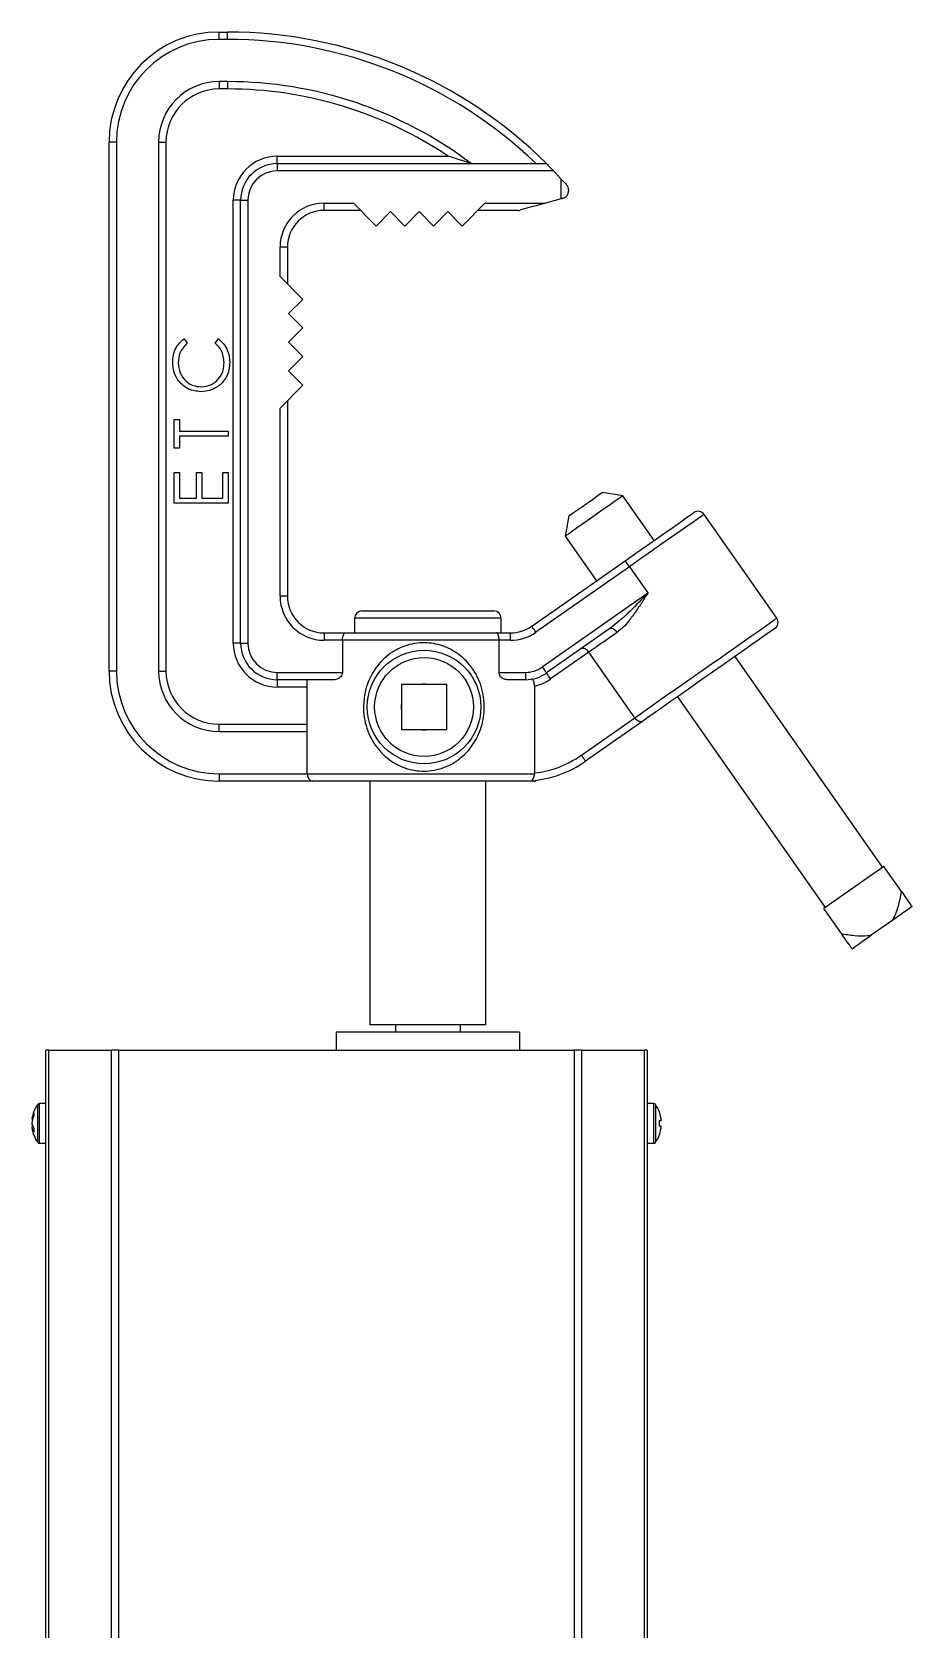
# Model space of a CAD drawing. Extents: x 17.3 to 113.1, y 4.8 to 84.5.
# Drawn here: x 22.75 to 28.75, y 41.66 to 52.54 of the extents above; entities that cross this region are included whole.
import ezdxf

# ---------------------------------------------------------------- set-up
doc = ezdxf.new("R2010")
doc.units = 0
doc.header["$MEASUREMENT"] = 0
doc.layers.add('OBJECT', color=7, linetype='CONTINUOUS')

msp = doc.modelspace()

# ---------------------------------------------------------------- linework, layer by layer
at = {"layer": 'OBJECT'}
for p, q in [((24.027, 52.489), (24.027, 52.539)), ((24.027, 52.539), (24.084, 52.539)), ((24.084, 52.489), (24.027, 52.489)), ((24.084, 52.489), (24.084, 52.539)), ((24.084, 52.201), (24.027, 52.201)), ((24.027, 52.201), (24.027, 52.151)), ((24.084, 52.151), (24.027, 52.151)), ((24.084, 52.201), (24.084, 52.151)), ((23.277, 48.184), (23.277, 51.789)), ((23.327, 51.789), (23.277, 51.789)), ((23.327, 51.789), (23.327, 48.184)), ((23.615, 51.789), (23.615, 48.184)), ((23.615, 51.789), (23.665, 51.789)), ((23.665, 51.789), (23.665, 48.184)), ((24.424, 51.642), (24.424, 51.692)), ((24.424, 51.692), (25.59, 51.692)), ((24.424, 51.642), (24.424, 51.592)), ((24.424, 51.642), (26.26, 51.642)), ((26.307, 51.592), (24.424, 51.592)), ((26.307, 51.592), (26.36, 51.536)), ((26.36, 51.403), (26.36, 51.536)), ((24.124, 48.375), (24.124, 51.392)), ((24.174, 51.392), (24.124, 51.392)), ((24.174, 48.375), (24.174, 51.392)), ((24.174, 51.392), (24.224, 51.392)), ((24.224, 51.392), (24.224, 48.375)), ((24.743, 51.373), (24.943, 51.373)), ((24.743, 51.323), (24.743, 51.373)), ((24.943, 51.373), (25.099, 51.217)), ((25.684, 51.217), (25.84, 51.373)), ((25.84, 51.373), (26.254, 51.373)), ((26.36, 51.403), (26.254, 51.373)), ((26.41, 51.463), (26.41, 51.455)), ((24.993, 51.323), (24.743, 51.323)), ((25.099, 51.217), (25.196, 51.315)), ((25.196, 51.315), (25.294, 51.217)), ((25.294, 51.217), (25.391, 51.315)), ((25.391, 51.315), (25.489, 51.217)), ((25.489, 51.217), (25.586, 51.315)), ((25.586, 51.315), (25.684, 51.217)), ((26.067, 51.323), (25.79, 51.323)), ((24.443, 50.873), (24.443, 51.073)), ((24.493, 51.073), (24.443, 51.073)), ((24.493, 51.073), (24.493, 50.823)), ((24.599, 50.717), (24.443, 50.873)), ((24.501, 50.62), (24.599, 50.717)), ((24.599, 50.522), (24.501, 50.62)), ((24.501, 50.425), (24.599, 50.522)), ((23.788, 50.448), (23.81, 50.419)), ((24, 50.419), (24.022, 50.448)), ((24.599, 50.327), (24.501, 50.425)), ((24.501, 50.23), (24.599, 50.327)), ((24.599, 50.132), (24.501, 50.23)), ((24.443, 49.976), (24.599, 50.132)), ((24.443, 48.694), (24.443, 49.976)), ((24.493, 50.026), (24.493, 48.694)), ((23.72, 49.704), (23.72, 49.898)), ((23.72, 49.898), (23.758, 49.898)), ((23.758, 49.898), (23.758, 49.818)), ((23.758, 49.818), (24.09, 49.818)), ((24.09, 49.784), (23.758, 49.784)), ((23.758, 49.784), (23.758, 49.704)), ((24.09, 49.818), (24.09, 49.784)), ((23.758, 49.704), (23.72, 49.704)), ((23.72, 49.329), (23.72, 49.538)), ((23.72, 49.538), (23.758, 49.538)), ((23.758, 49.538), (23.758, 49.362)), ((23.872, 49.362), (23.872, 49.538)), ((23.872, 49.538), (23.91, 49.538)), ((23.91, 49.538), (23.91, 49.362)), ((24.052, 49.362), (24.052, 49.538)), ((24.052, 49.538), (24.09, 49.538)), ((24.09, 49.538), (24.09, 49.329)), ((24.09, 49.329), (23.72, 49.329)), ((23.758, 49.362), (23.872, 49.362)), ((23.91, 49.362), (24.052, 49.362)), ((26.78, 49.378), (26.641, 49.402)), ((26.993, 49.074), (26.78, 49.378)), ((26.412, 49.242), (26.387, 49.103)), ((27.83, 48.544), (27.334, 49.252)), ((26.387, 49.103), (26.6, 48.799)), ((26.159, 48.49), (26.797, 48.936)), ((26.825, 48.895), (26.188, 48.449)), ((26.825, 48.895), (26.951, 48.716)), ((24.493, 48.694), (24.443, 48.694)), ((26.231, 48.212), (26.951, 48.716)), ((24.951, 48.544), (24.951, 48.444)), ((25.951, 48.544), (24.951, 48.544)), ((25.001, 48.594), (25.901, 48.594)), ((25.951, 48.444), (25.951, 48.544)), ((24.743, 48.444), (24.743, 48.394)), ((24.743, 48.444), (24.888, 48.444)), ((24.888, 48.444), (25.918, 48.444)), ((25.918, 48.444), (26.015, 48.444)), ((26.015, 48.394), (26.015, 48.444)), ((26.691, 48.473), (26.259, 48.171)), ((24.174, 48.375), (24.124, 48.375)), ((24.174, 48.375), (24.224, 48.375)), ((24.869, 48.394), (24.743, 48.394)), ((24.869, 48.394), (24.869, 48.175)), ((25.937, 48.394), (24.869, 48.394)), ((25.937, 48.175), (25.937, 48.394)), ((26.015, 48.394), (25.937, 48.394)), ((26.549, 48.312), (26.288, 48.13)), ((26.861, 47.866), (26.549, 48.312)), ((28.552, 46.847), (27.546, 48.284)), ((23.327, 48.184), (23.277, 48.184)), ((23.615, 48.184), (23.665, 48.184)), ((24.424, 48.125), (24.424, 48.175)), ((24.424, 48.175), (24.869, 48.175)), ((24.816, 48.125), (24.424, 48.125)), ((24.424, 48.125), (24.424, 48.075)), ((24.628, 47.772), (24.628, 48.125)), ((25.937, 48.175), (26.116, 48.175)), ((26.116, 48.125), (25.99, 48.125)), ((26.116, 48.175), (26.116, 48.125)), ((24.628, 48.075), (24.424, 48.075)), ((25.579, 48.093), (25.271, 48.093)), ((25.271, 48.093), (25.271, 47.785)), ((25.579, 47.785), (25.579, 48.093)), ((26.177, 48.082), (26.177, 47.489)), ((27.153, 48.009), (28.159, 46.572)), ((24.027, 47.772), (24.027, 47.822)), ((24.027, 47.822), (24.628, 47.822)), ((25.271, 47.785), (25.579, 47.785)), ((26.498, 47.611), (26.861, 47.866)), ((26.917, 47.843), (26.526, 47.57)), ((24.027, 47.772), (24.628, 47.772)), ((24.628, 47.484), (24.628, 47.772)), ((24.027, 47.484), (24.027, 47.434)), ((24.027, 47.484), (24.628, 47.484)), ((24.628, 47.484), (26.178, 47.484)), ((26.178, 47.484), (26.177, 47.489)), ((24.665, 47.434), (24.027, 47.434)), ((26.172, 47.434), (24.665, 47.434)), ((25.056, 47.434), (25.056, 45.774)), ((25.846, 45.774), (25.846, 47.434)), ((28.56, 46.853), (28.151, 46.566)), ((28.681, 46.682), (28.56, 46.853)), ((28.271, 46.395), (28.151, 46.566)), ((28.622, 46.487), (28.474, 46.384)), ((26.076, 45.724), (24.826, 45.724)), ((24.826, 45.724), (24.826, 45.601)), ((25.846, 45.774), (25.056, 45.774)), ((25.229, 45.774), (25.229, 45.724)), ((25.674, 45.724), (25.674, 45.774)), ((26.076, 45.724), (26.076, 45.601)), ((22.846, 38.826), (22.846, 45.601)), ((22.867, 45.601), (22.846, 45.601)), ((22.867, 45.601), (23.294, 45.601)), ((22.867, 38.826), (22.867, 45.601)), ((23.294, 38.826), (23.294, 45.601)), ((23.344, 45.601), (23.294, 45.601)), ((23.344, 38.826), (23.344, 45.601)), ((23.344, 45.601), (26.449, 45.601)), ((26.449, 45.601), (26.449, 38.826)), ((26.498, 45.601), (26.449, 45.601)), ((26.498, 45.601), (26.498, 38.826)), ((26.498, 45.601), (26.926, 45.601)), ((26.926, 45.601), (26.926, 38.826)), ((26.946, 45.601), (26.926, 45.601)), ((26.946, 45.601), (26.946, 38.826)), ((22.791, 45.205), (22.791, 45.23)), ((22.791, 44.973), (22.791, 45.205)), ((22.846, 45.236), (22.803, 45.236)), ((22.803, 45.21), (22.803, 45.236)), ((22.803, 44.966), (22.803, 45.21)), ((26.99, 45.236), (26.946, 45.236)), ((26.99, 45.236), (26.99, 45.101)), ((27.002, 45.23), (27.002, 45.101)), ((22.755, 45.127), (22.751, 45.127)), ((22.752, 45.101), (22.751, 45.098)), ((22.751, 45.098), (22.752, 45.098)), ((22.76, 45.077), (22.751, 45.076)), ((26.99, 45.101), (26.99, 44.966)), ((27.002, 45.101), (27.002, 44.973)), ((22.803, 44.966), (22.846, 44.966)), ((26.946, 44.966), (26.99, 44.966))]:
    msp.add_line(p, q, dxfattribs=at)
at = {"layer": 'OBJECT', "flags": 128}
for points in [[(26.26, 51.642), (26.261, 51.642), (26.264, 51.639), (26.268, 51.634), (26.274, 51.628), (26.281, 51.62), (26.289, 51.612), (26.298, 51.602), (26.307, 51.592)], [(26.36, 51.536), (26.37, 51.525), (26.38, 51.515), (26.389, 51.506), (26.396, 51.497)], [(26.254, 51.373), (26.221, 51.364), (26.189, 51.355), (26.159, 51.347), (26.132, 51.34), (26.11, 51.333), (26.092, 51.329), (26.08, 51.325)], [(26.373, 51.406), (26.369, 51.405), (26.364, 51.404), (26.36, 51.403)], [(26.78, 49.378), (26.775, 49.374), (26.758, 49.362), (26.731, 49.343), (26.696, 49.318), (26.654, 49.289), (26.608, 49.257), (26.56, 49.224), (26.514, 49.191), (26.472, 49.162), (26.437, 49.137), (26.41, 49.118), (26.393, 49.107), (26.387, 49.103)], [(26.412, 49.242), (26.418, 49.246), (26.436, 49.259), (26.464, 49.278), (26.498, 49.302), (26.536, 49.329), (26.573, 49.354), (26.604, 49.376), (26.627, 49.393), (26.64, 49.401), (26.641, 49.402)], [(26.797, 48.936), (26.87, 48.988), (26.941, 49.037), (27.009, 49.085), (27.072, 49.129), (27.127, 49.168), (27.175, 49.201), (27.213, 49.228), (27.241, 49.248), (27.259, 49.26), (27.264, 49.264)], [(27.334, 49.252), (27.333, 49.251), (27.321, 49.243), (27.299, 49.227), (27.266, 49.204), (27.223, 49.174), (27.171, 49.138), (27.112, 49.096), (27.046, 49.05), (26.975, 49), (26.901, 48.948), (26.825, 48.895)], [(26.825, 48.895), (26.82, 48.903), (26.814, 48.911), (26.809, 48.918), (26.805, 48.924), (26.801, 48.929), (26.799, 48.933), (26.797, 48.935), (26.797, 48.936)], [(26.861, 47.866), (26.9, 47.893), (26.948, 47.927), (27.005, 47.967), (27.07, 48.012), (27.14, 48.061), (27.214, 48.113), (27.291, 48.167), (27.369, 48.221), (27.446, 48.275), (27.519, 48.326), (27.588, 48.375), (27.651, 48.419), (27.706, 48.457), (27.752, 48.49), (27.788, 48.515), (27.813, 48.532), (27.827, 48.542), (27.83, 48.544)], [(26.188, 48.449), (26.182, 48.457), (26.177, 48.464), (26.172, 48.471), (26.167, 48.478), (26.164, 48.483), (26.161, 48.487), (26.159, 48.489), (26.159, 48.49)], [(26.741, 48.447), (26.711, 48.426), (26.682, 48.405), (26.655, 48.386), (26.629, 48.369), (26.606, 48.352), (26.585, 48.337), (26.565, 48.324), (26.549, 48.312)], [(26.741, 48.447), (26.735, 48.455), (26.729, 48.461), (26.722, 48.467), (26.715, 48.471), (26.708, 48.474), (26.701, 48.475), (26.696, 48.475), (26.691, 48.473)], [(27.817, 48.474), (27.817, 48.474), (27.807, 48.467), (27.786, 48.452), (27.754, 48.43), (27.711, 48.4), (27.66, 48.364), (27.6, 48.322), (27.535, 48.276), (27.464, 48.227), (27.391, 48.176), (27.317, 48.124), (27.243, 48.072), (27.173, 48.023), (27.106, 47.976), (27.046, 47.934), (26.994, 47.897), (26.95, 47.867), (26.917, 47.843)], [(26.231, 48.212), (26.236, 48.204), (26.242, 48.196), (26.247, 48.189), (26.251, 48.183), (26.255, 48.178), (26.257, 48.174), (26.259, 48.171), (26.259, 48.171)], [(26.288, 48.13), (26.283, 48.138), (26.277, 48.145), (26.272, 48.152), (26.268, 48.159), (26.264, 48.164), (26.262, 48.168), (26.26, 48.17), (26.259, 48.171)], [(26.526, 47.57), (26.526, 47.571), (26.524, 47.573), (26.521, 47.577), (26.518, 47.582), (26.513, 47.588), (26.509, 47.595), (26.503, 47.603), (26.498, 47.611)], [(28.753, 46.579), (28.743, 46.572), (28.732, 46.564), (28.718, 46.554), (28.702, 46.543), (28.684, 46.531), (28.664, 46.517), (28.644, 46.502), (28.622, 46.487)], [(28.343, 46.292), (28.352, 46.299), (28.364, 46.307), (28.378, 46.316), (28.394, 46.328), (28.412, 46.34), (28.431, 46.354), (28.452, 46.368), (28.474, 46.384)], [(27.029, 45.178), (27.029, 45.178), (27.029, 45.178), (27.03, 45.178), (27.03, 45.178)], [(27.042, 45.12), (27.041, 45.12), (27.04, 45.12), (27.039, 45.12), (27.037, 45.119), (27.036, 45.119), (27.034, 45.119), (27.032, 45.119), (27.029, 45.119)], [(27.029, 45.084), (27.032, 45.084), (27.034, 45.084), (27.036, 45.084), (27.037, 45.084), (27.039, 45.083), (27.04, 45.083), (27.041, 45.083), (27.042, 45.083)]]:
    msp.add_lwpolyline(points, dxfattribs=at)
at = {"layer": 'OBJECT'}
for radius in [0.387, 0.337]:
    msp.add_circle((25.425, 47.939), radius, dxfattribs=at)
for centre, radius, start, end in [((24.027, 51.789), 0.75, 90, 180), ((24.027, 51.789), 0.7, 90, 180), ((24.084, 49.45), 3.089, 45.2072, 90), ((24.084, 49.45), 3.039, 46.1647, 90), ((24.027, 51.789), 0.412, 90, 180), ((24.027, 51.789), 0.362, 90, 180), ((24.084, 49.45), 2.751, 52.8291, 90), ((24.084, 49.45), 2.701, 56.1083, 90), ((24.424, 51.392), 0.3, 90, 180), ((24.424, 51.392), 0.25, 90, 180), ((24.424, 51.392), 0.2, 90, 180), ((26.36, 51.463), 0.05, 0, 43.1786), ((24.743, 51.073), 0.3, 90, 180), ((26.36, 51.455), 0.05, 285.472, 0), ((24.743, 51.073), 0.25, 90, 180), ((26.067, 51.373), 0.05, 270, 285.472), ((27.293, 49.223), 0.05, 35, 125), ((24.743, 48.694), 0.3, 180, 270), ((24.743, 48.694), 0.25, 180, 270), ((25.001, 48.544), 0.05, 90, 180), ((25.901, 48.544), 0.05, 0, 90), ((27.789, 48.515), 0.05, 305, 35), ((26.015, 48.694), 0.25, 270, 305), ((26.015, 48.694), 0.3, 270, 305), ((24.424, 48.375), 0.3, 180, 270), ((24.424, 48.375), 0.25, 180, 270), ((24.424, 48.375), 0.2, 180, 270), ((24.027, 48.184), 0.75, 180, 270), ((24.027, 48.184), 0.7, 180, 270), ((24.027, 48.184), 0.412, 180, 270), ((24.027, 48.184), 0.362, 180, 270), ((26.116, 48.375), 0.2, 270, 305), ((26.116, 48.375), 0.25, 270, 305), ((26.116, 48.375), 0.3, 281.8148, 305), ((25.425, 47.939), 0.156, 80.8155, 99.1845), ((25.425, 47.939), 0.156, 170.8155, 189.1845), ((25.425, 47.939), 0.156, 350.8155, 9.1845), ((25.425, 47.939), 0.156, 260.8155, 279.1845), ((26.096, 48.184), 0.75, 274.6702, 305), ((26.096, 48.184), 0.7, 276.6779, 305), ((26.172, 47.484), 0.05, 270, 298.6118), ((22.893, 45.112), 0.142, 154.8121, 174.0172), ((22.97, 45.101), 0.221, 144.3318, 172.0078), ((22.859, 45.163), 0.0959, 173.8935, 186.1065), ((22.803, 45.221), 0.015, 90, 144.3318), ((26.99, 45.221), 0.015, 35.6682, 90), ((26.823, 45.101), 0.221, 20.3311, 35.6682), ((26.821, 45.101), 0.222, 4.7445, 20.1216), ((22.905, 45.089), 0.155, 155.8157, 173.9362), ((22.846, 45.119), 0.0963, 188.483, 211.0832), ((22.9, 45.113), 0.15, 185.908, 194.1978), ((22.833, 45.088), 0.083, 188.3727, 213.3302), ((22.97, 45.101), 0.221, 187.9922, 215.6682), ((22.937, 45.056), 0.174, 175.4693, 184.5307), ((26.76, 45.101), 0.27, 356.3608, 3.6392), ((26.821, 45.101), 0.222, 339.8784, 355.2556), ((22.803, 44.981), 0.015, 215.6682, 270), ((26.99, 44.981), 0.015, 270, 324.3318), ((26.823, 45.101), 0.221, 324.3318, 339.6689), ((27.115, 45.129), 0.135, 230.4853, 230.7846)]:
    msp.add_arc(centre, radius, start, end, dxfattribs=at)
for points, knots in [([(25.746, 51.642), (25.746, 51.643), (25.745, 51.643), (25.74, 51.644), (25.726, 51.649), (25.676, 51.666), (25.627, 51.681), (25.59, 51.692), (25.59, 51.692)], [0, 0, 0, 0, 0.034211, 0.076781, 0.150365, 0.362039, 0.997908, 1, 1, 1, 1]), ([(23.711, 50.287), (23.712, 50.304), (23.714, 50.339), (23.735, 50.399), (23.768, 50.43), (23.788, 50.448)], [0, 0, 0, 0, 0.28084, 0.561441, 1, 1, 1, 1]), ([(23.81, 50.419), (23.79, 50.398), (23.755, 50.36), (23.75, 50.308), (23.749, 50.285)], [0, 0, 0, 0, 0.558387, 1, 1, 1, 1]), ([(24.062, 50.287), (24.058, 50.316), (24.052, 50.367), (24.016, 50.403), (24, 50.419)], [0, 0, 0, 0, 0.5587713, 1, 1, 1, 1]), ([(24.022, 50.448), (24.035, 50.437), (24.061, 50.414), (24.093, 50.359), (24.097, 50.315), (24.1, 50.287)], [0, 0, 0, 0, 0.280392, 0.560813, 1, 1, 1, 1]), ([(23.903, 50.088), (23.874, 50.091), (23.816, 50.098), (23.752, 50.153), (23.716, 50.219), (23.712, 50.264), (23.711, 50.287)], [0, 0, 0, 0, 0.279512, 0.55908, 0.779375, 1, 1, 1, 1]), ([(23.749, 50.285), (23.751, 50.261), (23.757, 50.214), (23.797, 50.159), (23.85, 50.126), (23.887, 50.123), (23.905, 50.121)], [0, 0, 0, 0, 0.2798657, 0.5595334, 0.7796728, 1, 1, 1, 1]), ([(23.905, 50.121), (23.929, 50.124), (23.977, 50.13), (24.029, 50.176), (24.058, 50.231), (24.06, 50.268), (24.062, 50.287)], [0, 0, 0, 0, 0.279432, 0.558931, 0.779287, 1, 1, 1, 1]), ([(24.1, 50.287), (24.097, 50.255), (24.092, 50.196), (24.052, 50.154), (24.035, 50.135)], [0, 0, 0, 0, 0.559803, 1, 1, 1, 1]), ([(24.035, 50.135), (24.012, 50.12), (23.972, 50.092), (23.924, 50.089), (23.903, 50.088)], [0, 0, 0, 0, 0.5590206, 1, 1, 1, 1]), ([(26.951, 48.716), (26.951, 48.716), (26.936, 48.7), (26.881, 48.644), (26.797, 48.557), (26.722, 48.498), (26.691, 48.473)], [0, 0, 0, 0, 0.002856, 0.178548, 0.654944, 1, 1, 1, 1]), ([(26.951, 48.716), (26.951, 48.716), (26.939, 48.698), (26.913, 48.656), (26.871, 48.592), (26.826, 48.531), (26.784, 48.481), (26.755, 48.458), (26.741, 48.447)], [0, 0, 0, 0, 0.00275, 0.176453, 0.41307, 0.649433, 0.824954, 1, 1, 1, 1]), ([(24.869, 48.394), (24.869, 48.4), (24.869, 48.411), (24.872, 48.425), (24.877, 48.436), (24.882, 48.443), (24.886, 48.444), (24.888, 48.444), (24.888, 48.444)], [0, 0, 0, 0, 0.197777, 0.395365, 0.598087, 0.812873, 0.995764, 1, 1, 1, 1]), ([(25.937, 48.394), (25.937, 48.4), (25.936, 48.411), (25.933, 48.425), (25.929, 48.436), (25.924, 48.443), (25.92, 48.444), (25.918, 48.444), (25.918, 48.444)], [0, 0, 0, 0, 0.197777, 0.395365, 0.598087, 0.812873, 0.995764, 1, 1, 1, 1]), ([(25.011, 47.939), (25.014, 47.974), (25.019, 48.052), (25.065, 48.168), (25.134, 48.257), (25.208, 48.315), (25.272, 48.349), (25.341, 48.37), (25.43, 48.381), (25.539, 48.367), (25.656, 48.309), (25.737, 48.231), (25.788, 48.15), (25.816, 48.081), (25.833, 48.006), (25.837, 47.941), (25.832, 47.855), (25.803, 47.751), (25.742, 47.654), (25.675, 47.59), (25.615, 47.549), (25.548, 47.52), (25.457, 47.499), (25.343, 47.503), (25.221, 47.551), (25.117, 47.636), (25.054, 47.736), (25.022, 47.83), (25.012, 47.892), (25.012, 47.929), (25.011, 47.939)], [0, 0, 0, 0, 0.038557, 0.086259, 0.13774, 0.164848, 0.19284, 0.21832, 0.244777, 0.291561, 0.338408, 0.390219, 0.418636, 0.447907, 0.475254, 0.503564, 0.519256, 0.571194, 0.622135, 0.649326, 0.677297, 0.704216, 0.732173, 0.78088, 0.827066, 0.87637, 0.931346, 0.959206, 0.987982, 1, 1, 1, 1]), ([(26.549, 48.312), (26.546, 48.316), (26.539, 48.324), (26.528, 48.333), (26.517, 48.338), (26.505, 48.34), (26.498, 48.338), (26.495, 48.335), (26.495, 48.335)], [0, 0, 0, 0, 0.175267, 0.350113, 0.53565, 0.748677, 0.996491, 1, 1, 1, 1]), ([(24.869, 48.175), (24.869, 48.171), (24.868, 48.163), (24.861, 48.15), (24.85, 48.137), (24.834, 48.127), (24.821, 48.126), (24.816, 48.125)], [0, 0, 0, 0, 0.132537, 0.264239, 0.462925, 0.750208, 1, 1, 1, 1]), ([(25.99, 48.125), (25.982, 48.127), (25.969, 48.128), (25.952, 48.14), (25.942, 48.153), (25.938, 48.165), (25.937, 48.172), (25.937, 48.175)], [0, 0, 0, 0, 0.339641, 0.59476, 0.767035, 0.899946, 1, 1, 1, 1]), ([(26.177, 48.082), (26.177, 48.087), (26.177, 48.098), (26.174, 48.112), (26.17, 48.122), (26.165, 48.129), (26.161, 48.129), (26.158, 48.129)], [0, 0, 0, 0, 0.198056, 0.396397, 0.589175, 0.783033, 1, 1, 1, 1]), ([(26.917, 47.843), (26.917, 47.843), (26.913, 47.841), (26.906, 47.838), (26.893, 47.84), (26.882, 47.845), (26.87, 47.854), (26.864, 47.862), (26.861, 47.866)], [0, 0, 0, 0, 0.00339, 0.262708, 0.472043, 0.654492, 0.827049, 1, 1, 1, 1]), ([(24.628, 47.484), (24.629, 47.48), (24.629, 47.47), (24.634, 47.457), (24.641, 47.446), (24.65, 47.437), (24.659, 47.435), (24.664, 47.434), (24.665, 47.434), (24.665, 47.434)], [0, 0, 0, 0, 0.165078, 0.329697, 0.505292, 0.712024, 0.958589, 0.996741, 1, 1, 1, 1]), ([(26.157, 47.437), (26.157, 47.437), (26.156, 47.437), (26.157, 47.438), (26.163, 47.442), (26.171, 47.452), (26.176, 47.466), (26.178, 47.477), (26.178, 47.483), (26.178, 47.484)], [0, 0, 0, 0, 0.060686, 0.121036, 0.287634, 0.556103, 0.771113, 0.95655, 1, 1, 1, 1]), ([(28.622, 46.487), (28.635, 46.517), (28.662, 46.579), (28.674, 46.647), (28.681, 46.682)], [0, 0, 0, 0, 0.480504, 1, 1, 1, 1]), ([(28.681, 46.682), (28.691, 46.667), (28.714, 46.633), (28.739, 46.598), (28.75, 46.582), (28.753, 46.579)], [0, 0, 0, 0, 0.3769514, 0.8637512, 1, 1, 1, 1]), ([(28.271, 46.395), (28.3, 46.39), (28.36, 46.38), (28.428, 46.378), (28.466, 46.383), (28.474, 46.384)], [0, 0, 0, 0, 0.438722, 0.883113, 1, 1, 1, 1]), ([(28.343, 46.292), (28.339, 46.297), (28.328, 46.313), (28.304, 46.348), (28.282, 46.379), (28.271, 46.395)], [0, 0, 0, 0, 0.205667, 0.600108, 1, 1, 1, 1])]:
    msp.add_open_spline(points, degree=3, knots=knots, dxfattribs=at)

doc.saveas('drawing.dxf')
